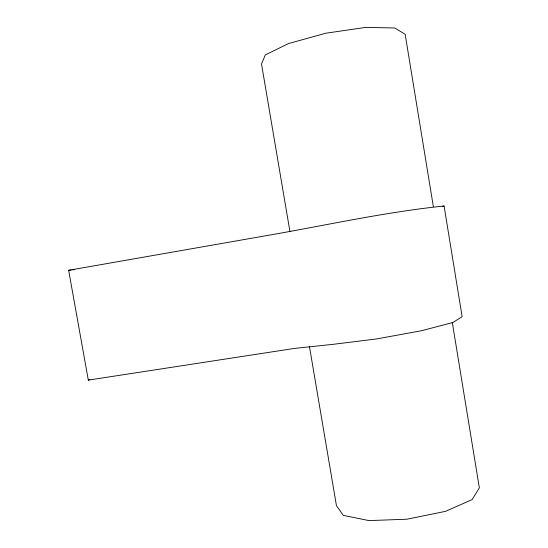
<?xml version="1.0" encoding="UTF-8"?>
<svg xmlns="http://www.w3.org/2000/svg" width="548" height="548" viewBox="0 0 548 548"><rect width="100%" height="100%" fill="white"/><g stroke="black" fill="none" stroke-linecap="round" stroke-linejoin="round"><path stroke-width="0.82" d="M88.317 380.12L294.481 348.418L332.684 344.377L376.291 338.993L421.426 330.759L452.963 322.471L462.135 316.703L444.079 206C387.251 211.877 331.239 224.153 275.021 234.14L68.644 270.294L88.317 380.12L89.865 379.415M442.428 206.425L444.079 206M68.644 270.294L71.178 270.027M72.863 269.856L74.555 269.678M289.967 231.722L261.519 64.013L265.28 54.951L288.543 43.545L325.882 33.209L365.632 27.4L394.8 27.975L405.171 34.312L433.352 206.61M309.415 346.329L336.438 505.612L343.295 515.36L368.886 520.6L406.952 519.216L445.551 511.339L472.123 499.605L479.356 487.857L452.278 322.32"/></g></svg>
